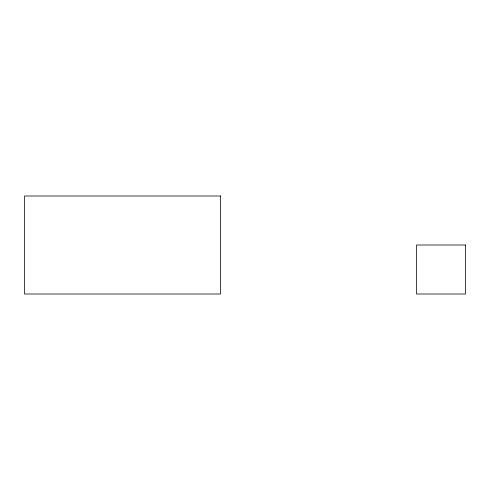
<?xml version="1.0" encoding="UTF-8"?>
<svg xmlns="http://www.w3.org/2000/svg" width="490" height="490" viewBox="0 0 490 490"><rect width="100%" height="100%" fill="white"/><g stroke="black" fill="none" stroke-linecap="round" stroke-linejoin="round"><path stroke-width="0.73" d="M220.5 196L24.5 196L24.5 294L220.5 294L220.5 196M465.5 245L416.5 245L416.5 294L465.5 294L465.5 245"/></g></svg>
